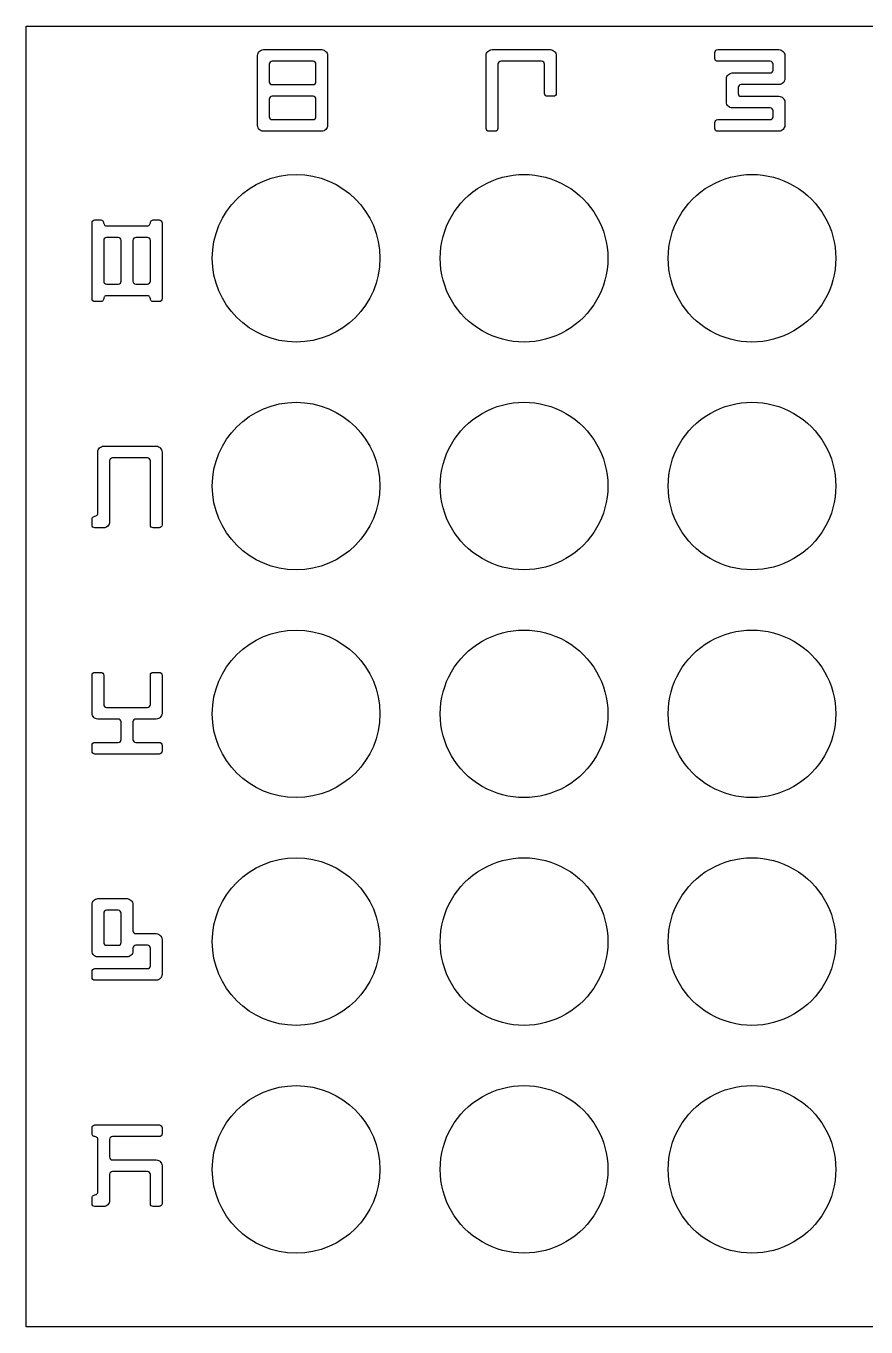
# Model space of a CAD drawing. Extents: x 6 to 247, y 13 to 107.
# Drawn here: x 5.6 to 65.2, y 14.6 to 106.8 of the extents above; entities that cross this region are included whole.
import ezdxf

# ---------------------------------------------------------------- set-up
doc = ezdxf.new("R2010")
doc.units = 0
for name, color, linetype in [('Engrave', 7, 'CONTINUOUS'), ('Inner_Cuts', 7, 'CONTINUOUS'), ('Outer_Cuts', 7, 'CONTINUOUS')]:
    doc.layers.add(name, color=color, linetype=linetype)

msp = doc.modelspace()

# ---------------------------------------------------------------- linework, layer by layer
at = {"layer": 'Engrave', "color": 1}
for p, q in [((22.045689, 99.759548), (22.045689, 104.720485)), ((22.4591, 105.133897), (26.593215, 105.133897)), ((25.973097, 104.307074), (23.079217, 104.307074)), ((27.006626, 104.720485), (27.006626, 99.759548)), ((38.245465, 99.552842), (38.245465, 104.720485)), ((38.658876, 105.133897), (42.792991, 105.133897)), ((42.172874, 104.307074), (39.278993, 104.307074)), ((43.206402, 104.720485), (43.206402, 102.033311)), ((54.445241, 104.513779), (54.445241, 104.927191)), ((54.651947, 105.133897), (58.992767, 105.133897)), ((58.37265, 104.307074), (54.651947, 104.307074)), ((59.406178, 104.720485), (59.406178, 103.066839)), ((22.872511, 104.100368), (22.872511, 102.860134)), ((26.179803, 102.860134), (26.179803, 104.100368)), ((39.072288, 104.100368), (39.072288, 99.552842)), ((42.379579, 102.033311), (42.379579, 104.100368)), ((55.685475, 103.480251), (58.37265, 103.480251)), ((58.579355, 103.686957), (58.579355, 104.100368)), ((23.079217, 102.653428), (25.973097, 102.653428)), ((55.272064, 101.413194), (55.272064, 103.066839)), ((56.098887, 102.446722), (56.098887, 102.033311)), ((58.992767, 102.653428), (56.305592, 102.653428)), ((22.872511, 101.619899), (22.872511, 100.379665)), ((25.973097, 101.826605), (23.079217, 101.826605)), ((26.179803, 100.379665), (26.179803, 101.619899)), ((42.999697, 101.826605), (42.586285, 101.826605)), ((56.305592, 101.826605), (58.992767, 101.826605)), ((58.37265, 100.999782), (55.685475, 100.999782)), ((58.579355, 100.379665), (58.579355, 100.793076)), ((59.406178, 101.413194), (59.406178, 99.759548)), ((23.079217, 100.172959), (25.973097, 100.172959)), ((54.445241, 99.552842), (54.445241, 99.966253)), ((54.651947, 100.172959), (58.37265, 100.172959)), ((26.593215, 99.346136), (22.4591, 99.346136)), ((38.865582, 99.346136), (38.452171, 99.346136)), ((58.992767, 99.346136), (54.651947, 99.346136)), ((10.312799, 87.474483), (10.312799, 92.848832)), ((10.519505, 93.055538), (10.932916, 93.055538)), ((11.346327, 92.642127), (14.240208, 92.642127)), ((14.653619, 93.055538), (15.067031, 93.055538)), ((15.273736, 92.848832), (15.273736, 87.474483)), ((11.139622, 91.608598), (11.139622, 88.714718)), ((12.17315, 91.815304), (11.346327, 91.815304)), ((12.379856, 88.714718), (12.379856, 91.608598)), ((13.206679, 91.608598), (13.206679, 88.714718)), ((14.240208, 91.815304), (13.413385, 91.815304)), ((14.446913, 88.714718), (14.446913, 91.608598)), ((11.346327, 88.508012), (12.17315, 88.508012)), ((14.240208, 87.681189), (11.346327, 87.681189)), ((13.413385, 88.508012), (14.240208, 88.508012)), ((10.932916, 87.267778), (10.519505, 87.267778)), ((15.067031, 87.267778), (14.653619, 87.267778)), ((10.72621, 72.259621), (10.72621, 76.600442)), ((11.139622, 77.013853), (14.860325, 77.013853)), ((15.273736, 76.600442), (15.273736, 71.432798)), ((11.553033, 75.980324), (11.553033, 71.639504)), ((14.240208, 76.18703), (11.759739, 76.18703)), ((14.446913, 71.432798), (14.446913, 75.980324)), ((10.312799, 71.432798), (10.312799, 71.84621)), ((11.139622, 71.226093), (10.519505, 71.226093)), ((15.067031, 71.226093), (14.653619, 71.226093)), ((10.519505, 60.972168), (10.932916, 60.972168)), ((14.653619, 60.972168), (15.067031, 60.972168)), ((10.312799, 58.078288), (10.312799, 60.765462)), ((11.139622, 60.765462), (11.139622, 58.698405)), ((14.446913, 58.698405), (14.446913, 60.765462)), ((15.273736, 60.765462), (15.273736, 58.078288)), ((11.346327, 58.491699), (14.240208, 58.491699)), ((12.17315, 57.664876), (10.72621, 57.664876)), ((12.379856, 56.217936), (12.379856, 57.458171)), ((13.206679, 57.458171), (13.206679, 56.217936)), ((14.860325, 57.664876), (13.413385, 57.664876)), ((10.312799, 55.391113), (10.312799, 55.804525)), ((10.519505, 56.011231), (12.17315, 56.011231)), ((13.413385, 56.011231), (15.067031, 56.011231)), ((15.273736, 55.804525), (15.273736, 55.391113)), ((15.067031, 55.184408), (10.519505, 55.184408)), ((10.312799, 41.209777), (10.312799, 44.517069)), ((10.72621, 44.930481), (12.793268, 44.930481)), ((13.206679, 44.517069), (13.206679, 42.656718)), ((11.139622, 43.896952), (11.139622, 41.829895)), ((12.17315, 44.103658), (11.346327, 44.103658)), ((12.379856, 41.829895), (12.379856, 43.896952)), ((13.413385, 42.450012), (14.860325, 42.450012)), ((11.346327, 41.623189), (12.17315, 41.623189)), ((14.240208, 41.623189), (13.413385, 41.623189)), ((15.273736, 42.0366), (15.273736, 39.556132)), ((12.793268, 40.796366), (10.72621, 40.796366)), ((13.206679, 41.416483), (13.206679, 41.209777)), ((14.446913, 40.176249), (14.446913, 41.416483)), ((10.312799, 39.349426), (10.312799, 39.762837)), ((10.519505, 39.969543), (14.240208, 39.969543)), ((14.860325, 39.14272), (10.519505, 39.14272)), ((10.312799, 28.268681), (10.312799, 28.682093)), ((10.519505, 28.888798), (15.067031, 28.888798)), ((15.273736, 28.682093), (15.273736, 28.268681)), ((10.72621, 24.134567), (10.72621, 27.85527)), ((11.553033, 27.85527), (11.553033, 26.615035)), ((15.067031, 28.061975), (11.759739, 28.061975)), ((11.759739, 26.40833), (14.860325, 26.40833)), ((15.273736, 25.994918), (15.273736, 23.307744)), ((11.553033, 25.374801), (11.553033, 23.514449)), ((14.240208, 25.581507), (11.759739, 25.581507)), ((14.446913, 23.307744), (14.446913, 25.374801)), ((10.312799, 23.307744), (10.312799, 23.721155)), ((11.139622, 23.101038), (10.519505, 23.101038)), ((15.067031, 23.101038), (14.653619, 23.101038))]:
    msp.add_line(p, q, dxfattribs=at)
for points in [[(22.045689, 104.720485), (22.045689, 104.776468), (22.056454, 104.829221), (22.077986, 104.878744)], [(22.077986, 104.878744), (22.101671, 104.928268), (22.131816, 104.971331), (22.16842, 105.007935)], [(22.16842, 105.007935), (22.207177, 105.046693), (22.251318, 105.076837), (22.300841, 105.098369)], [(22.300841, 105.098369), (22.350364, 105.122054), (22.403117, 105.133897), (22.4591, 105.133897)], [(22.933877, 104.248938), (22.892967, 104.21018), (22.872511, 104.160657), (22.872511, 104.100368)], [(23.079217, 104.307074), (23.023234, 104.307074), (22.974788, 104.287695), (22.933877, 104.248938)], [(26.118438, 104.245708), (26.077527, 104.286619), (26.02908, 104.307074), (25.973097, 104.307074)], [(26.179803, 104.100368), (26.179803, 104.156351), (26.159348, 104.204798), (26.118438, 104.245708)], [(26.593215, 105.133897), (26.649197, 105.133897), (26.70195, 105.122054), (26.751474, 105.098369)], [(26.751474, 105.098369), (26.800997, 105.076837), (26.844061, 105.046693), (26.880665, 105.007935)], [(26.880665, 105.007935), (26.919422, 104.971331), (26.949567, 104.928268), (26.971099, 104.878744)], [(26.971099, 104.878744), (26.994784, 104.829221), (27.006626, 104.776468), (27.006626, 104.720485)], [(38.245465, 104.720485), (38.245465, 104.776468), (38.256231, 104.829221), (38.277763, 104.878744)], [(38.277763, 104.878744), (38.301448, 104.928267), (38.331593, 104.971331), (38.368197, 105.007935)], [(38.368197, 105.007935), (38.406953, 105.046693), (38.451094, 105.076837), (38.500618, 105.098369)], [(38.500618, 105.098369), (38.550141, 105.122054), (38.602894, 105.133897), (38.658876, 105.133897)], [(39.133653, 104.248938), (39.092743, 104.21018), (39.072288, 104.160657), (39.072288, 104.100368)], [(39.278993, 104.307074), (39.223011, 104.307074), (39.174564, 104.287695), (39.133653, 104.248938)], [(42.318215, 104.245708), (42.277303, 104.286618), (42.228856, 104.307074), (42.172874, 104.307074)], [(42.379579, 104.100368), (42.379579, 104.156351), (42.359124, 104.204797), (42.318215, 104.245708)], [(42.792991, 105.133897), (42.848973, 105.133897), (42.901726, 105.122054), (42.951249, 105.098369)], [(42.951249, 105.098369), (43.000773, 105.076837), (43.043838, 105.046693), (43.080442, 105.007935)], [(43.080442, 105.007935), (43.119198, 104.971331), (43.149342, 104.928267), (43.170874, 104.878744)], [(43.170874, 104.878744), (43.19456, 104.829221), (43.206402, 104.776468), (43.206402, 104.720485)], [(54.445241, 104.927191), (54.445241, 104.98748), (54.465696, 105.037003), (54.506606, 105.075761)], [(54.503378, 104.36521), (54.46462, 104.403967), (54.445241, 104.45349), (54.445241, 104.513779)], [(54.651947, 104.307074), (54.591657, 104.307074), (54.542134, 104.326452), (54.503378, 104.36521)], [(54.506606, 105.075761), (54.547517, 105.114518), (54.595964, 105.133897), (54.651947, 105.133897)], [(58.517991, 104.245708), (58.477079, 104.286619), (58.428632, 104.307074), (58.37265, 104.307074)], [(58.579355, 104.100368), (58.579355, 104.156351), (58.558901, 104.204798), (58.517991, 104.245708)], [(58.992767, 105.133897), (59.048749, 105.133897), (59.101503, 105.122054), (59.151027, 105.098369)], [(59.151027, 105.098369), (59.20055, 105.076837), (59.243614, 105.046693), (59.280218, 105.007935)], [(59.280218, 105.007935), (59.318974, 104.971331), (59.349118, 104.928268), (59.37065, 104.878744)], [(59.37065, 104.878744), (59.394336, 104.829221), (59.406178, 104.776468), (59.406178, 104.720485)], [(55.304361, 103.225099), (55.328047, 103.274622), (55.358192, 103.317686), (55.394796, 103.35429)], [(55.394796, 103.35429), (55.433552, 103.393047), (55.477693, 103.423192), (55.527217, 103.444723)], [(55.527217, 103.444723), (55.57674, 103.468408), (55.629493, 103.480251), (55.685475, 103.480251)], [(58.37265, 103.480251), (58.432939, 103.480251), (58.482462, 103.500706), (58.521219, 103.541617)], [(58.521219, 103.541617), (58.559977, 103.582527), (58.579355, 103.630974), (58.579355, 103.686957)], [(22.872511, 102.860134), (22.872511, 102.799844), (22.89189, 102.750321), (22.930648, 102.711564)], [(22.930648, 102.711564), (22.969405, 102.672807), (23.018928, 102.653428), (23.079217, 102.653428)], [(25.973097, 102.653428), (26.033387, 102.653428), (26.08291, 102.673883), (26.121667, 102.714794)], [(26.121667, 102.714794), (26.160425, 102.755704), (26.179803, 102.804151), (26.179803, 102.860134)], [(55.272064, 103.066839), (55.272064, 103.122822), (55.28283, 103.175575), (55.304361, 103.225099)], [(56.160252, 102.595292), (56.119342, 102.556535), (56.098887, 102.507011), (56.098887, 102.446722)], [(56.305592, 102.653428), (56.24961, 102.653428), (56.201163, 102.634049), (56.160252, 102.595292)], [(59.151027, 102.685726), (59.101503, 102.664194), (59.048749, 102.653428), (58.992767, 102.653428)], [(59.280218, 102.77616), (59.243614, 102.739555), (59.20055, 102.709411), (59.151027, 102.685726)], [(59.37065, 102.90858), (59.349118, 102.859057), (59.318974, 102.814917), (59.280218, 102.77616)], [(59.406178, 103.066839), (59.406178, 103.010857), (59.394336, 102.958104), (59.37065, 102.90858)], [(22.933877, 101.768469), (22.892967, 101.729712), (22.872511, 101.680188), (22.872511, 101.619899)], [(23.079217, 101.826605), (23.023234, 101.826605), (22.974788, 101.807226), (22.933877, 101.768469)], [(26.118438, 101.765239), (26.077527, 101.80615), (26.02908, 101.826605), (25.973097, 101.826605)], [(26.179803, 101.619899), (26.179803, 101.675882), (26.159348, 101.724329), (26.118438, 101.765239)], [(42.437716, 101.884741), (42.398958, 101.923498), (42.379579, 101.973021), (42.379579, 102.033311)], [(42.586285, 101.826605), (42.525995, 101.826605), (42.476472, 101.845984), (42.437716, 101.884741)], [(43.148265, 101.887971), (43.109509, 101.84706), (43.059986, 101.826605), (42.999697, 101.826605)], [(43.206402, 102.033311), (43.206402, 101.977328), (43.187023, 101.928881), (43.148265, 101.887971)], [(56.098887, 102.033311), (56.098887, 101.973021), (56.118266, 101.923498), (56.157024, 101.884741)], [(56.157024, 101.884741), (56.19578, 101.845984), (56.245303, 101.826605), (56.305592, 101.826605)], [(58.992767, 101.826605), (59.048749, 101.826605), (59.101503, 101.814762), (59.151027, 101.791078)], [(59.151027, 101.791078), (59.20055, 101.769546), (59.243614, 101.739401), (59.280218, 101.700644)], [(59.280218, 101.700644), (59.318974, 101.66404), (59.349118, 101.620976), (59.37065, 101.571453)], [(59.37065, 101.571453), (59.394336, 101.521929), (59.406178, 101.469176), (59.406178, 101.413194)], [(55.304361, 101.248475), (55.28283, 101.300152), (55.272064, 101.355058), (55.272064, 101.413194)], [(55.391566, 101.119284), (55.354961, 101.155888), (55.325893, 101.198952), (55.304361, 101.248475)], [(55.520756, 101.03208), (55.471233, 101.053612), (55.42817, 101.08268), (55.391566, 101.119284)], [(55.685475, 100.999782), (55.627339, 100.999782), (55.572433, 101.010548), (55.520756, 101.03208)], [(58.517991, 100.938416), (58.477079, 100.979327), (58.428632, 100.999782), (58.37265, 100.999782)], [(58.579355, 100.793076), (58.579355, 100.849059), (58.558901, 100.897506), (58.517991, 100.938416)], [(22.077986, 99.594829), (22.056454, 99.646506), (22.045689, 99.701412), (22.045689, 99.759548)], [(22.872511, 100.379665), (22.872511, 100.319376), (22.89189, 100.269852), (22.930648, 100.231095)], [(22.930648, 100.231095), (22.969405, 100.192338), (23.018928, 100.172959), (23.079217, 100.172959)], [(25.973097, 100.172959), (26.033387, 100.172959), (26.08291, 100.193414), (26.121667, 100.234325)], [(26.121667, 100.234325), (26.160425, 100.275236), (26.179803, 100.323682), (26.179803, 100.379665)], [(27.006626, 99.759548), (27.006626, 99.703565), (26.994784, 99.650812), (26.971099, 99.601289)], [(54.445241, 99.966253), (54.445241, 100.026543), (54.465696, 100.076066), (54.506606, 100.114823)], [(54.506606, 100.114823), (54.547517, 100.153581), (54.595964, 100.172959), (54.651947, 100.172959)], [(58.37265, 100.172959), (58.432939, 100.172959), (58.482462, 100.193414), (58.521219, 100.234325)], [(58.521219, 100.234325), (58.559977, 100.275236), (58.579355, 100.323682), (58.579355, 100.379665)], [(59.406178, 99.759548), (59.406178, 99.703565), (59.394336, 99.650812), (59.37065, 99.601289)], [(22.16519, 99.465638), (22.128586, 99.502242), (22.099518, 99.545306), (22.077986, 99.594829)], [(22.294382, 99.378434), (22.244858, 99.399966), (22.201794, 99.429034), (22.16519, 99.465638)], [(22.4591, 99.346136), (22.400964, 99.346136), (22.346058, 99.356902), (22.294382, 99.378434)], [(26.751474, 99.378434), (26.70195, 99.356902), (26.649197, 99.346136), (26.593215, 99.346136)], [(26.880665, 99.468868), (26.844061, 99.432264), (26.800997, 99.402119), (26.751474, 99.378434)], [(26.971099, 99.601289), (26.949567, 99.551765), (26.919422, 99.507625), (26.880665, 99.468868)], [(38.303602, 99.404272), (38.264844, 99.44303), (38.245465, 99.492553), (38.245465, 99.552842)], [(38.452171, 99.346136), (38.391881, 99.346136), (38.342358, 99.365515), (38.303602, 99.404272)], [(39.014151, 99.407502), (38.975395, 99.366592), (38.925872, 99.346136), (38.865582, 99.346136)], [(39.072288, 99.552842), (39.072288, 99.496859), (39.052909, 99.448413), (39.014151, 99.407502)], [(54.503378, 99.404272), (54.46462, 99.44303), (54.445241, 99.492553), (54.445241, 99.552842)], [(54.651947, 99.346136), (54.591657, 99.346136), (54.542134, 99.365515), (54.503378, 99.404272)], [(59.151027, 99.378434), (59.101503, 99.356902), (59.048749, 99.346136), (58.992767, 99.346136)], [(59.280218, 99.468868), (59.243614, 99.432264), (59.20055, 99.402119), (59.151027, 99.378434)], [(59.37065, 99.601289), (59.349118, 99.551765), (59.318974, 99.507625), (59.280218, 99.468868)], [(10.312799, 92.848832), (10.312799, 92.909121), (10.333254, 92.958645), (10.374165, 92.997402)], [(10.374165, 92.997402), (10.415075, 93.036159), (10.463522, 93.055538), (10.519505, 93.055538)], [(10.932916, 93.055538), (10.982439, 93.055538), (11.019043, 93.044772), (11.042728, 93.02324)], [(11.042728, 93.02324), (11.068567, 93.003862), (11.087945, 92.9791), (11.100865, 92.948955)], [(11.100865, 92.948955), (11.115937, 92.918811), (11.126703, 92.885436), (11.133162, 92.848832)], [(11.133162, 92.848832), (11.141775, 92.812228), (11.152541, 92.778854), (11.16546, 92.748709)], [(11.16546, 92.748709), (11.180532, 92.718565), (11.200988, 92.692726), (11.226826, 92.671195)], [(11.226826, 92.671195), (11.254817, 92.651816), (11.294651, 92.642127), (11.346327, 92.642127)], [(14.240208, 92.642127), (14.287578, 92.642127), (14.324182, 92.651816), (14.35002, 92.671195)], [(14.35002, 92.671195), (14.375858, 92.692726), (14.396314, 92.718565), (14.411386, 92.748709)], [(14.411386, 92.748709), (14.426458, 92.778854), (14.438301, 92.812228), (14.446913, 92.848832)], [(14.446913, 92.848832), (14.455526, 92.885436), (14.467369, 92.918811), (14.482441, 92.948955)], [(14.482441, 92.948955), (14.497514, 92.9791), (14.517969, 93.003862), (14.543807, 93.02324)], [(14.543807, 93.02324), (14.569645, 93.044772), (14.606249, 93.055538), (14.653619, 93.055538)], [(15.067031, 93.055538), (15.123013, 93.055538), (15.17146, 93.035083), (15.212371, 92.994172)], [(15.212371, 92.994172), (15.253281, 92.953262), (15.273736, 92.904815), (15.273736, 92.848832)], [(11.200988, 91.757168), (11.160077, 91.71841), (11.139622, 91.668887), (11.139622, 91.608598)], [(11.346327, 91.815304), (11.290345, 91.815304), (11.241898, 91.795925), (11.200988, 91.757168)], [(12.318491, 91.753938), (12.27758, 91.794848), (12.229133, 91.815304), (12.17315, 91.815304)], [(12.379856, 91.608598), (12.379856, 91.664581), (12.359401, 91.713027), (12.318491, 91.753938)], [(13.268045, 91.757168), (13.227134, 91.71841), (13.206679, 91.668887), (13.206679, 91.608598)], [(13.413385, 91.815304), (13.357402, 91.815304), (13.308955, 91.795925), (13.268045, 91.757168)], [(14.385548, 91.753938), (14.344637, 91.794848), (14.296191, 91.815304), (14.240208, 91.815304)], [(14.446913, 91.608598), (14.446913, 91.664581), (14.426458, 91.713027), (14.385548, 91.753938)], [(11.139622, 88.714718), (11.139622, 88.654429), (11.159, 88.604905), (11.197758, 88.566148)], [(11.197758, 88.566148), (11.236515, 88.527391), (11.286038, 88.508012), (11.346327, 88.508012)], [(12.17315, 88.508012), (12.23344, 88.508012), (12.282963, 88.528467), (12.32172, 88.569378)], [(12.32172, 88.569378), (12.360478, 88.610288), (12.379856, 88.658735), (12.379856, 88.714718)], [(13.206679, 88.714718), (13.206679, 88.654429), (13.226058, 88.604905), (13.264815, 88.566148)], [(13.264815, 88.566148), (13.303572, 88.527391), (13.353096, 88.508012), (13.413385, 88.508012)], [(14.240208, 88.508012), (14.300497, 88.508012), (14.35002, 88.528467), (14.388778, 88.569378)], [(14.388778, 88.569378), (14.427535, 88.610288), (14.446913, 88.658735), (14.446913, 88.714718)], [(11.230056, 87.648891), (11.204217, 87.629513), (11.183762, 87.604751), (11.16869, 87.574606)], [(11.346327, 87.681189), (11.294651, 87.681189), (11.255894, 87.670423), (11.230056, 87.648891)], [(14.35648, 87.648891), (14.330641, 87.670423), (14.291884, 87.681189), (14.240208, 87.681189)], [(14.414616, 87.574606), (14.401697, 87.604751), (14.382318, 87.629513), (14.35648, 87.648891)], [(10.370935, 87.325914), (10.332178, 87.364671), (10.312799, 87.414194), (10.312799, 87.474483)], [(10.519505, 87.267778), (10.459215, 87.267778), (10.409692, 87.287156), (10.370935, 87.325914)], [(11.049188, 87.296846), (11.02335, 87.277467), (10.984592, 87.267778), (10.932916, 87.267778)], [(11.107324, 87.37436), (11.094405, 87.344216), (11.075027, 87.318377), (11.049188, 87.296846)], [(11.139622, 87.474483), (11.133162, 87.437879), (11.122396, 87.404505), (11.107324, 87.37436)], [(11.16869, 87.574606), (11.155771, 87.544462), (11.146082, 87.511087), (11.139622, 87.474483)], [(14.446913, 87.474483), (14.440454, 87.511087), (14.429688, 87.544462), (14.414616, 87.574606)], [(14.475981, 87.37436), (14.463063, 87.404505), (14.453373, 87.437879), (14.446913, 87.474483)], [(14.537347, 87.296846), (14.511509, 87.318377), (14.491054, 87.344216), (14.475981, 87.37436)], [(14.653619, 87.267778), (14.601943, 87.267778), (14.563185, 87.277467), (14.537347, 87.296846)], [(15.2156, 87.329143), (15.176843, 87.288233), (15.12732, 87.267778), (15.067031, 87.267778)], [(15.273736, 87.474483), (15.273736, 87.418501), (15.254358, 87.370054), (15.2156, 87.329143)], [(10.72621, 76.600442), (10.72621, 76.656424), (10.736976, 76.709177), (10.758508, 76.758702)], [(10.758508, 76.758702), (10.782193, 76.808225), (10.812338, 76.851289), (10.848942, 76.887893)], [(10.848942, 76.887893), (10.887699, 76.926649), (10.93184, 76.956793), (10.981363, 76.978325)], [(10.981363, 76.978325), (11.030886, 77.00201), (11.083639, 77.013853), (11.139622, 77.013853)], [(14.860325, 77.013853), (14.916308, 77.013853), (14.969061, 77.00201), (15.018584, 76.978325)], [(15.018584, 76.978325), (15.068107, 76.956793), (15.111171, 76.926649), (15.147775, 76.887893)], [(15.147775, 76.887893), (15.186532, 76.851289), (15.216677, 76.808225), (15.238209, 76.758702)], [(15.238209, 76.758702), (15.261894, 76.709177), (15.273736, 76.656424), (15.273736, 76.600442)], [(11.614399, 76.128893), (11.573488, 76.090137), (11.553033, 76.040614), (11.553033, 75.980324)], [(11.759739, 76.18703), (11.703756, 76.18703), (11.655309, 76.167651), (11.614399, 76.128893)], [(14.385548, 76.125665), (14.344637, 76.166575), (14.296191, 76.18703), (14.240208, 76.18703)], [(14.446913, 75.980324), (14.446913, 76.036307), (14.426458, 76.084754), (14.385548, 76.125665)], [(10.312799, 71.84621), (10.312799, 71.893581), (10.322488, 71.930185), (10.341867, 71.956022)], [(10.341867, 71.956022), (10.363399, 71.98186), (10.389237, 72.002315), (10.419381, 72.017387)], [(10.419381, 72.017387), (10.449526, 72.032468), (10.482901, 72.044311), (10.519505, 72.052915)], [(10.519505, 72.052915), (10.556109, 72.061523), (10.589483, 72.073366), (10.619628, 72.088444)], [(10.619628, 72.088444), (10.649772, 72.103525), (10.674534, 72.12398), (10.693913, 72.149809)], [(10.693913, 72.149809), (10.715444, 72.175648), (10.72621, 72.212252), (10.72621, 72.259621)], [(10.370935, 71.284229), (10.332178, 71.322986), (10.312799, 71.372509), (10.312799, 71.432798)], [(10.519505, 71.226093), (10.459215, 71.226093), (10.409692, 71.245472), (10.370935, 71.284229)], [(11.297881, 71.25839), (11.248358, 71.236858), (11.195605, 71.226093), (11.139622, 71.226093)], [(11.427072, 71.348825), (11.390468, 71.312221), (11.347404, 71.282076), (11.297881, 71.25839)], [(11.517506, 71.481246), (11.495974, 71.431721), (11.465829, 71.387581), (11.427072, 71.348825)], [(11.553033, 71.639504), (11.553033, 71.583522), (11.541191, 71.530769), (11.517506, 71.481246)], [(14.50505, 71.284229), (14.466292, 71.322986), (14.446913, 71.372509), (14.446913, 71.432798)], [(14.653619, 71.226093), (14.59333, 71.226093), (14.543807, 71.245472), (14.50505, 71.284229)], [(15.2156, 71.287457), (15.176843, 71.246547), (15.12732, 71.226093), (15.067031, 71.226093)], [(15.273736, 71.432798), (15.273736, 71.376816), (15.254358, 71.328369), (15.2156, 71.287457)], [(10.312799, 60.765462), (10.312799, 60.825752), (10.333254, 60.875275), (10.374165, 60.914031)], [(10.374165, 60.914031), (10.415075, 60.952789), (10.463522, 60.972168), (10.519505, 60.972168)], [(10.932916, 60.972168), (10.988899, 60.972168), (11.037346, 60.951713), (11.078256, 60.910803)], [(11.078256, 60.910803), (11.119167, 60.869892), (11.139622, 60.821445), (11.139622, 60.765462)], [(14.446913, 60.765462), (14.446913, 60.825752), (14.467369, 60.875275), (14.508279, 60.914031)], [(14.508279, 60.914031), (14.54919, 60.952789), (14.597636, 60.972168), (14.653619, 60.972168)], [(15.067031, 60.972168), (15.123013, 60.972168), (15.17146, 60.951713), (15.212371, 60.910803)], [(15.212371, 60.910803), (15.253281, 60.869892), (15.273736, 60.821445), (15.273736, 60.765462)], [(11.139622, 58.698405), (11.139622, 58.638115), (11.159, 58.588592), (11.197758, 58.549836)], [(11.197758, 58.549836), (11.236515, 58.511078), (11.286038, 58.491699), (11.346327, 58.491699)], [(14.240208, 58.491699), (14.300497, 58.491699), (14.35002, 58.512154), (14.388778, 58.553064)], [(14.388778, 58.553064), (14.427535, 58.593976), (14.446913, 58.642423), (14.446913, 58.698405)], [(10.345097, 57.913569), (10.323565, 57.965246), (10.312799, 58.020152), (10.312799, 58.078288)], [(10.432301, 57.784378), (10.395696, 57.820982), (10.366629, 57.864046), (10.345097, 57.913569)], [(10.561492, 57.697174), (10.511969, 57.718706), (10.468905, 57.747774), (10.432301, 57.784378)], [(10.72621, 57.664876), (10.668074, 57.664876), (10.613168, 57.675642), (10.561492, 57.697174)], [(12.318491, 57.603512), (12.27758, 57.644422), (12.229133, 57.664876), (12.17315, 57.664876)], [(12.379856, 57.458171), (12.379856, 57.514153), (12.359401, 57.5626), (12.318491, 57.603512)], [(13.268045, 57.60674), (13.227134, 57.567983), (13.206679, 57.51846), (13.206679, 57.458171)], [(13.413385, 57.664876), (13.357402, 57.664876), (13.308955, 57.645497), (13.268045, 57.60674)], [(15.018584, 57.697174), (14.969061, 57.675642), (14.916308, 57.664876), (14.860325, 57.664876)], [(15.147775, 57.787609), (15.111171, 57.751004), (15.068107, 57.72086), (15.018584, 57.697174)], [(15.238209, 57.92003), (15.216677, 57.870507), (15.186532, 57.826367), (15.147775, 57.787609)], [(15.273736, 58.078288), (15.273736, 58.022306), (15.261894, 57.969553), (15.238209, 57.92003)], [(10.312799, 55.804525), (10.312799, 55.864815), (10.333254, 55.914338), (10.374165, 55.953094)], [(10.370935, 55.242545), (10.332178, 55.281301), (10.312799, 55.330824), (10.312799, 55.391113)], [(10.374165, 55.953094), (10.415075, 55.991852), (10.463522, 56.011231), (10.519505, 56.011231)], [(12.17315, 56.011231), (12.23344, 56.011231), (12.282963, 56.031686), (12.32172, 56.072595)], [(12.32172, 56.072595), (12.360478, 56.113507), (12.379856, 56.161954), (12.379856, 56.217936)], [(13.206679, 56.217936), (13.206679, 56.157647), (13.226058, 56.108124), (13.264815, 56.069368)], [(13.264815, 56.069368), (13.303572, 56.03061), (13.353096, 56.011231), (13.413385, 56.011231)], [(15.067031, 56.011231), (15.123013, 56.011231), (15.17146, 55.990776), (15.212371, 55.949866)], [(15.212371, 55.949866), (15.253281, 55.908954), (15.273736, 55.860507), (15.273736, 55.804525)], [(15.273736, 55.391113), (15.273736, 55.335131), (15.254358, 55.286684), (15.2156, 55.245773)], [(10.519505, 55.184408), (10.459215, 55.184408), (10.409692, 55.203787), (10.370935, 55.242545)], [(15.2156, 55.245773), (15.176843, 55.204863), (15.12732, 55.184408), (15.067031, 55.184408)], [(10.312799, 44.517069), (10.312799, 44.573051), (10.323565, 44.625804), (10.345097, 44.675327)], [(10.345097, 44.675327), (10.368782, 44.72485), (10.398926, 44.767914), (10.43553, 44.804518)], [(10.43553, 44.804518), (10.474288, 44.843276), (10.518428, 44.873421), (10.567951, 44.894952)], [(10.567951, 44.894952), (10.617474, 44.918638), (10.670227, 44.930481), (10.72621, 44.930481)], [(12.793268, 44.930481), (12.84925, 44.930481), (12.902003, 44.918638), (12.951527, 44.894952)], [(12.951527, 44.894952), (13.00105, 44.873421), (13.044114, 44.843276), (13.080718, 44.804518)], [(13.080718, 44.804518), (13.119475, 44.767914), (13.14962, 44.72485), (13.171152, 44.675327)], [(13.171152, 44.675327), (13.194837, 44.625804), (13.206679, 44.573051), (13.206679, 44.517069)], [(11.200988, 44.045521), (11.160077, 44.006763), (11.139622, 43.95724), (11.139622, 43.896952)], [(11.346327, 44.103658), (11.290345, 44.103658), (11.241898, 44.084279), (11.200988, 44.045521)], [(12.318491, 44.04229), (12.27758, 44.083202), (12.229133, 44.103658), (12.17315, 44.103658)], [(12.379856, 43.896952), (12.379856, 43.952934), (12.359401, 44.00138), (12.318491, 44.04229)], [(13.206679, 42.656718), (13.206679, 42.596428), (13.226058, 42.546904), (13.264815, 42.508146)], [(13.264815, 42.508146), (13.303572, 42.46939), (13.353096, 42.450012), (13.413385, 42.450012)], [(14.860325, 42.450012), (14.916308, 42.450012), (14.969061, 42.438169), (15.018584, 42.414484)], [(11.139622, 41.829895), (11.139622, 41.769605), (11.159, 41.720081), (11.197758, 41.681323)], [(11.197758, 41.681323), (11.236515, 41.642567), (11.286038, 41.623189), (11.346327, 41.623189)], [(12.17315, 41.623189), (12.23344, 41.623189), (12.282963, 41.643644), (12.32172, 41.684554)], [(12.32172, 41.684554), (12.360478, 41.725464), (12.379856, 41.773911), (12.379856, 41.829895)], [(13.268045, 41.565052), (13.227134, 41.526294), (13.206679, 41.476771), (13.206679, 41.416483)], [(13.413385, 41.623189), (13.357402, 41.623189), (13.308955, 41.60381), (13.268045, 41.565052)], [(14.385548, 41.561821), (14.344637, 41.602733), (14.296191, 41.623189), (14.240208, 41.623189)], [(14.446913, 41.416483), (14.446913, 41.472466), (14.426458, 41.520912), (14.385548, 41.561821)], [(15.018584, 42.414484), (15.068107, 42.392952), (15.111171, 42.362807), (15.147775, 42.324049)], [(15.147775, 42.324049), (15.186532, 42.287445), (15.216677, 42.244381), (15.238209, 42.194858)], [(15.238209, 42.194858), (15.261894, 42.145335), (15.273736, 42.092583), (15.273736, 42.0366)], [(10.345097, 41.045058), (10.323565, 41.096735), (10.312799, 41.151641), (10.312799, 41.209777)], [(10.432301, 40.915868), (10.395696, 40.952472), (10.366629, 40.995536), (10.345097, 41.045058)], [(10.561492, 40.828664), (10.511969, 40.850196), (10.468905, 40.879264), (10.432301, 40.915868)], [(10.72621, 40.796366), (10.668074, 40.796366), (10.613168, 40.807132), (10.561492, 40.828664)], [(12.951527, 40.828664), (12.902003, 40.807132), (12.84925, 40.796366), (12.793268, 40.796366)], [(13.080718, 40.919096), (13.044114, 40.882491), (13.00105, 40.852347), (12.951527, 40.828664)], [(13.171152, 41.051517), (13.14962, 41.001994), (13.119475, 40.957854), (13.080718, 40.919096)], [(13.206679, 41.209777), (13.206679, 41.153793), (13.194837, 41.10104), (13.171152, 41.051517)], [(10.312799, 39.762837), (10.312799, 39.823125), (10.333254, 39.872648), (10.374165, 39.911406)], [(10.374165, 39.911406), (10.415075, 39.950164), (10.463522, 39.969543), (10.519505, 39.969543)], [(14.240208, 39.969543), (14.300497, 39.969543), (14.35002, 39.989998), (14.388778, 40.030908)], [(14.388778, 40.030908), (14.427535, 40.071818), (14.446913, 40.120265), (14.446913, 40.176249)], [(10.370935, 39.200854), (10.332178, 39.239612), (10.312799, 39.289136), (10.312799, 39.349426)], [(10.519505, 39.14272), (10.459215, 39.14272), (10.409692, 39.162098), (10.370935, 39.200854)], [(15.018584, 39.175018), (14.969061, 39.153486), (14.916308, 39.14272), (14.860325, 39.14272)], [(15.147775, 39.26545), (15.111171, 39.228846), (15.068107, 39.198702), (15.018584, 39.175018)], [(15.238209, 39.397871), (15.216677, 39.348348), (15.186532, 39.304208), (15.147775, 39.26545)], [(15.273736, 39.556132), (15.273736, 39.500148), (15.261894, 39.447394), (15.238209, 39.397871)], [(10.312799, 28.682093), (10.312799, 28.742382), (10.333254, 28.791906), (10.374165, 28.830664)], [(10.374165, 28.830664), (10.415075, 28.86942), (10.463522, 28.888798), (10.519505, 28.888798)], [(15.067031, 28.888798), (15.123013, 28.888798), (15.17146, 28.868343), (15.212371, 28.827434)], [(15.212371, 28.827434), (15.253281, 28.786522), (15.273736, 28.738075), (15.273736, 28.682093)], [(10.341867, 28.14918), (10.322488, 28.177171), (10.312799, 28.217005), (10.312799, 28.268681)], [(10.419381, 28.087815), (10.389237, 28.102878), (10.363399, 28.123333), (10.341867, 28.14918)], [(10.519505, 28.055517), (10.482901, 28.064125), (10.449526, 28.074891), (10.419381, 28.087815)], [(10.619628, 28.023219), (10.589483, 28.038283), (10.556109, 28.049049), (10.519505, 28.055517)], [(10.693913, 27.965082), (10.674534, 27.990922), (10.649772, 28.010301), (10.619628, 28.023219)], [(10.72621, 27.85527), (10.72621, 27.904793), (10.715444, 27.941397), (10.693913, 27.965082)], [(11.614399, 28.003841), (11.573488, 27.965083), (11.553033, 27.915559), (11.553033, 27.85527)], [(11.759739, 28.061975), (11.703756, 28.061975), (11.655309, 28.042597), (11.614399, 28.003841)], [(15.2156, 28.123343), (15.176843, 28.082431), (15.12732, 28.061975), (15.067031, 28.061975)], [(15.273736, 28.268681), (15.273736, 28.212699), (15.254358, 28.164253), (15.2156, 28.123343)], [(11.553033, 26.615035), (11.553033, 26.554747), (11.572412, 26.505224), (11.611169, 26.466467)], [(11.611169, 26.466467), (11.649927, 26.427709), (11.69945, 26.40833), (11.759739, 26.40833)], [(14.860325, 26.40833), (14.916308, 26.40833), (14.969061, 26.396487), (15.018584, 26.372801)], [(15.018584, 26.372801), (15.068107, 26.35127), (15.111171, 26.321126), (15.147775, 26.282369)], [(15.147775, 26.282369), (15.186532, 26.245765), (15.216677, 26.202702), (15.238209, 26.153179)], [(15.238209, 26.153179), (15.261894, 26.103654), (15.273736, 26.0509), (15.273736, 25.994918)], [(11.614399, 25.523372), (11.573488, 25.484615), (11.553033, 25.435091), (11.553033, 25.374801)], [(11.759739, 25.581507), (11.703756, 25.581507), (11.655309, 25.562129), (11.614399, 25.523372)], [(14.385548, 25.520142), (14.344637, 25.561052), (14.296191, 25.581507), (14.240208, 25.581507)], [(14.446913, 25.374801), (14.446913, 25.430783), (14.426458, 25.47923), (14.385548, 25.520142)], [(10.619628, 23.963389), (10.649772, 23.97847), (10.674534, 23.998925), (10.693913, 24.024754)], [(10.693913, 24.024754), (10.715444, 24.050593), (10.72621, 24.087197), (10.72621, 24.134567)], [(10.312799, 23.721155), (10.312799, 23.768526), (10.322488, 23.80513), (10.341867, 23.830968)], [(10.370935, 23.159175), (10.332178, 23.197933), (10.312799, 23.247456), (10.312799, 23.307744)], [(10.341867, 23.830968), (10.363399, 23.856807), (10.389237, 23.877262), (10.419381, 23.892333)], [(10.519505, 23.101038), (10.459215, 23.101038), (10.409692, 23.120417), (10.370935, 23.159175)], [(10.419381, 23.892333), (10.449526, 23.907396), (10.482901, 23.919239), (10.519505, 23.927861)], [(10.519505, 23.927861), (10.556109, 23.936469), (10.589483, 23.948311), (10.619628, 23.963389)], [(11.297881, 23.133336), (11.248358, 23.111804), (11.195605, 23.101038), (11.139622, 23.101038)], [(11.427072, 23.22377), (11.390468, 23.187166), (11.347404, 23.157021), (11.297881, 23.133336)], [(11.517506, 23.356192), (11.495974, 23.306669), (11.465829, 23.262528), (11.427072, 23.22377)], [(11.553033, 23.514449), (11.553033, 23.458467), (11.541191, 23.405715), (11.517506, 23.356192)], [(14.50505, 23.159175), (14.466292, 23.197933), (14.446913, 23.247456), (14.446913, 23.307744)], [(14.653619, 23.101038), (14.59333, 23.101038), (14.543807, 23.120417), (14.50505, 23.159175)], [(15.2156, 23.162405), (15.176843, 23.121494), (15.12732, 23.101038), (15.067031, 23.101038)], [(15.273736, 23.307744), (15.273736, 23.251761), (15.254358, 23.203315), (15.2156, 23.162405)]]:
    msp.add_open_spline(points, degree=3, dxfattribs=at)
at = {"layer": 'Inner_Cuts', "color": 5}
for p, q in [((30.715374, 90.341189), (30.715374, 90.341189)), ((46.868189, 90.341189), (46.868189, 90.341189)), ((63.020996, 90.341189), (63.020996, 90.341189)), ((30.715374, 74.189632), (30.715374, 74.189632)), ((46.868189, 74.189632), (46.868189, 74.189632)), ((63.020996, 74.189632), (63.020996, 74.189632)), ((30.715374, 58.038069), (30.715374, 58.038069)), ((46.868189, 58.038069), (46.868189, 58.038069)), ((63.020996, 58.038069), (63.020996, 58.038069)), ((30.715374, 41.886497), (30.715374, 41.886497)), ((46.868189, 41.886497), (46.868189, 41.886497)), ((63.020996, 41.886497), (63.020996, 41.886497)), ((30.715374, 25.734931), (30.715374, 25.734931)), ((46.868189, 25.734931), (46.868189, 25.734931)), ((63.020996, 25.734931), (63.020996, 25.734931))]:
    msp.add_line(p, q, dxfattribs=at)
for points in [[(18.833026, 90.341189), (18.833026, 93.622409), (21.49298, 96.282364), (24.7742, 96.282364)], [(24.7742, 96.282364), (28.05542, 96.282364), (30.715374, 93.622409), (30.715374, 90.341189)], [(37.956427, 95.486397), (39.794633, 96.547686), (42.059396, 96.547686), (43.897601, 95.486397)], [(54.109234, 95.486397), (55.94744, 96.547686), (58.212203, 96.547686), (60.050409, 95.486397)], [(34.98584, 90.341189), (34.98584, 92.463766), (36.118221, 94.425109), (37.956427, 95.486397)], [(43.897601, 95.486397), (45.735807, 94.425109), (46.868189, 92.463766), (46.868189, 90.341189)], [(51.138647, 90.341189), (51.138647, 92.463766), (52.271029, 94.425109), (54.109234, 95.486397)], [(60.050409, 95.486397), (61.888614, 94.425109), (63.020996, 92.463766), (63.020996, 90.341189)], [(24.7742, 84.400014), (21.49298, 84.400014), (18.833026, 87.059969), (18.833026, 90.341189)], [(30.715374, 90.341189), (30.715374, 87.059969), (28.05542, 84.400014), (24.7742, 84.400014)], [(37.956427, 85.195981), (36.118221, 86.257269), (34.98584, 88.218612), (34.98584, 90.341189)], [(46.868189, 90.341189), (46.868189, 88.218612), (45.735807, 86.257269), (43.897601, 85.195981)], [(54.109234, 85.195981), (52.271029, 86.257269), (51.138647, 88.218612), (51.138647, 90.341189)], [(63.020996, 90.341189), (63.020996, 88.218612), (61.888614, 86.257269), (60.050409, 85.195981)], [(43.897601, 85.195981), (42.059396, 84.134692), (39.794633, 84.134692), (37.956427, 85.195981)], [(60.050409, 85.195981), (58.212203, 84.134692), (55.94744, 84.134692), (54.109234, 85.195981)], [(37.956427, 79.334841), (39.794633, 80.396129), (42.059396, 80.396129), (43.897601, 79.334841)], [(54.109234, 79.334841), (55.94744, 80.396129), (58.212203, 80.396129), (60.050409, 79.334841)], [(18.833026, 74.189632), (18.833026, 77.470852), (21.49298, 80.130807), (24.7742, 80.130807)], [(24.7742, 80.130807), (28.05542, 80.130807), (30.715374, 77.470852), (30.715374, 74.189632)], [(34.98584, 74.189632), (34.98584, 76.31221), (36.118221, 78.273552), (37.956427, 79.334841)], [(43.897601, 79.334841), (45.735807, 78.273552), (46.868189, 76.31221), (46.868189, 74.189632)], [(51.138647, 74.189632), (51.138647, 76.31221), (52.271029, 78.273552), (54.109234, 79.334841)], [(60.050409, 79.334841), (61.888614, 78.273552), (63.020996, 76.31221), (63.020996, 74.189632)], [(24.7742, 68.248458), (21.49298, 68.248458), (18.833026, 70.908412), (18.833026, 74.189632)], [(30.715374, 74.189632), (30.715374, 70.908412), (28.05542, 68.248458), (24.7742, 68.248458)], [(37.956427, 69.044424), (36.118221, 70.105713), (34.98584, 72.067055), (34.98584, 74.189632)], [(46.868189, 74.189632), (46.868189, 72.067055), (45.735807, 70.105713), (43.897601, 69.044424)], [(54.109234, 69.044424), (52.271029, 70.105713), (51.138647, 72.067055), (51.138647, 74.189632)], [(63.020996, 74.189632), (63.020996, 72.067055), (61.888614, 70.105713), (60.050409, 69.044424)], [(43.897601, 69.044424), (42.059396, 67.983135), (39.794633, 67.983135), (37.956427, 69.044424)], [(60.050409, 69.044424), (58.212203, 67.983135), (55.94744, 67.983135), (54.109234, 69.044424)], [(18.833026, 58.038069), (18.833026, 61.319289), (21.49298, 63.979243), (24.7742, 63.979243)], [(24.7742, 63.979243), (28.05542, 63.979243), (30.715374, 61.319289), (30.715374, 58.038069)], [(37.956427, 63.183277), (39.794633, 64.244566), (42.059396, 64.244566), (43.897601, 63.183277)], [(54.109234, 63.183277), (55.94744, 64.244566), (58.212203, 64.244566), (60.050409, 63.183277)], [(34.98584, 58.038069), (34.98584, 60.160646), (36.118221, 62.121988), (37.956427, 63.183277)], [(43.897601, 63.183277), (45.735807, 62.121988), (46.868189, 60.160646), (46.868189, 58.038069)], [(51.138647, 58.038069), (51.138647, 60.160646), (52.271029, 62.121988), (54.109234, 63.183277)], [(60.050409, 63.183277), (61.888614, 62.121988), (63.020996, 60.160646), (63.020996, 58.038069)], [(24.7742, 52.096894), (21.49298, 52.096894), (18.833026, 54.756848), (18.833026, 58.038069)], [(30.715374, 58.038069), (30.715374, 54.756848), (28.05542, 52.096894), (24.7742, 52.096894)], [(37.956427, 52.89286), (36.118221, 53.954149), (34.98584, 55.915491), (34.98584, 58.038069)], [(46.868189, 58.038069), (46.868189, 55.915491), (45.735807, 53.954149), (43.897601, 52.89286)], [(54.109234, 52.89286), (52.271029, 53.954149), (51.138647, 55.915491), (51.138647, 58.038069)], [(63.020996, 58.038069), (63.020996, 55.915491), (61.888614, 53.954149), (60.050409, 52.89286)], [(43.897601, 52.89286), (42.059396, 51.831572), (39.794633, 51.831572), (37.956427, 52.89286)], [(60.050409, 52.89286), (58.212203, 51.831572), (55.94744, 51.831572), (54.109234, 52.89286)], [(37.956427, 47.031705), (39.794633, 48.092994), (42.059396, 48.092994), (43.897601, 47.031705)], [(54.109234, 47.031705), (55.94744, 48.092994), (58.212203, 48.092994), (60.050409, 47.031705)], [(18.833026, 41.886497), (18.833026, 45.167717), (21.49298, 47.827672), (24.7742, 47.827672)], [(24.7742, 47.827672), (28.05542, 47.827672), (30.715374, 45.167717), (30.715374, 41.886497)], [(34.98584, 41.886497), (34.98584, 44.009074), (36.118221, 45.970417), (37.956427, 47.031705)], [(43.897601, 47.031705), (45.735807, 45.970417), (46.868189, 44.009074), (46.868189, 41.886497)], [(51.138647, 41.886497), (51.138647, 44.009074), (52.271029, 45.970417), (54.109234, 47.031705)], [(60.050409, 47.031705), (61.888614, 45.970417), (63.020996, 44.009074), (63.020996, 41.886497)], [(24.7742, 35.945322), (21.49298, 35.945322), (18.833026, 38.605277), (18.833026, 41.886497)], [(30.715374, 41.886497), (30.715374, 38.605277), (28.05542, 35.945322), (24.7742, 35.945322)], [(37.956427, 36.741289), (36.118221, 37.802577), (34.98584, 39.76392), (34.98584, 41.886497)], [(46.868189, 41.886497), (46.868189, 39.76392), (45.735807, 37.802577), (43.897601, 36.741289)], [(54.109234, 36.741289), (52.271029, 37.802577), (51.138647, 39.76392), (51.138647, 41.886497)], [(63.020996, 41.886497), (63.020996, 39.76392), (61.888614, 37.802577), (60.050409, 36.741289)], [(43.897601, 36.741289), (42.059396, 35.68), (39.794633, 35.68), (37.956427, 36.741289)], [(60.050409, 36.741289), (58.212203, 35.68), (55.94744, 35.68), (54.109234, 36.741289)], [(18.833026, 25.734931), (18.833026, 29.016151), (21.49298, 31.676105), (24.7742, 31.676105)], [(24.7742, 31.676105), (28.05542, 31.676105), (30.715374, 29.016151), (30.715374, 25.734931)], [(37.956427, 30.880139), (39.794633, 31.941428), (42.059396, 31.941428), (43.897601, 30.880139)], [(54.109234, 30.880139), (55.94744, 31.941428), (58.212203, 31.941428), (60.050409, 30.880139)], [(34.98584, 25.734931), (34.98584, 27.857508), (36.118221, 29.81885), (37.956427, 30.880139)], [(43.897601, 30.880139), (45.735807, 29.81885), (46.868189, 27.857508), (46.868189, 25.734931)], [(51.138647, 25.734931), (51.138647, 27.857508), (52.271029, 29.81885), (54.109234, 30.880139)], [(60.050409, 30.880139), (61.888614, 29.81885), (63.020996, 27.857508), (63.020996, 25.734931)], [(24.7742, 19.793756), (21.49298, 19.793756), (18.833026, 22.45371), (18.833026, 25.734931)], [(30.715374, 25.734931), (30.715374, 22.45371), (28.05542, 19.793756), (24.7742, 19.793756)], [(37.956427, 20.589722), (36.118221, 21.651011), (34.98584, 23.612353), (34.98584, 25.734931)], [(46.868189, 25.734931), (46.868189, 23.612353), (45.735807, 21.651011), (43.897601, 20.589722)], [(54.109234, 20.589722), (52.271029, 21.651011), (51.138647, 23.612353), (51.138647, 25.734931)], [(63.020996, 25.734931), (63.020996, 23.612353), (61.888614, 21.651011), (60.050409, 20.589722)], [(43.897601, 20.589722), (42.059396, 19.528434), (39.794633, 19.528434), (37.956427, 20.589722)], [(60.050409, 20.589722), (58.212203, 19.528434), (55.94744, 19.528434), (54.109234, 20.589722)]]:
    msp.add_open_spline(points, degree=3, dxfattribs=at)
at = {"layer": 'Outer_Cuts', "color": 7}
for p, q in [((5.637037, 106.808564), (124.675426, 106.808564)), ((5.637037, 14.559227), (5.637037, 106.808564)), ((124.675426, 14.559227), (5.637037, 14.559227))]:
    msp.add_line(p, q, dxfattribs=at)

doc.saveas('drawing.dxf')
